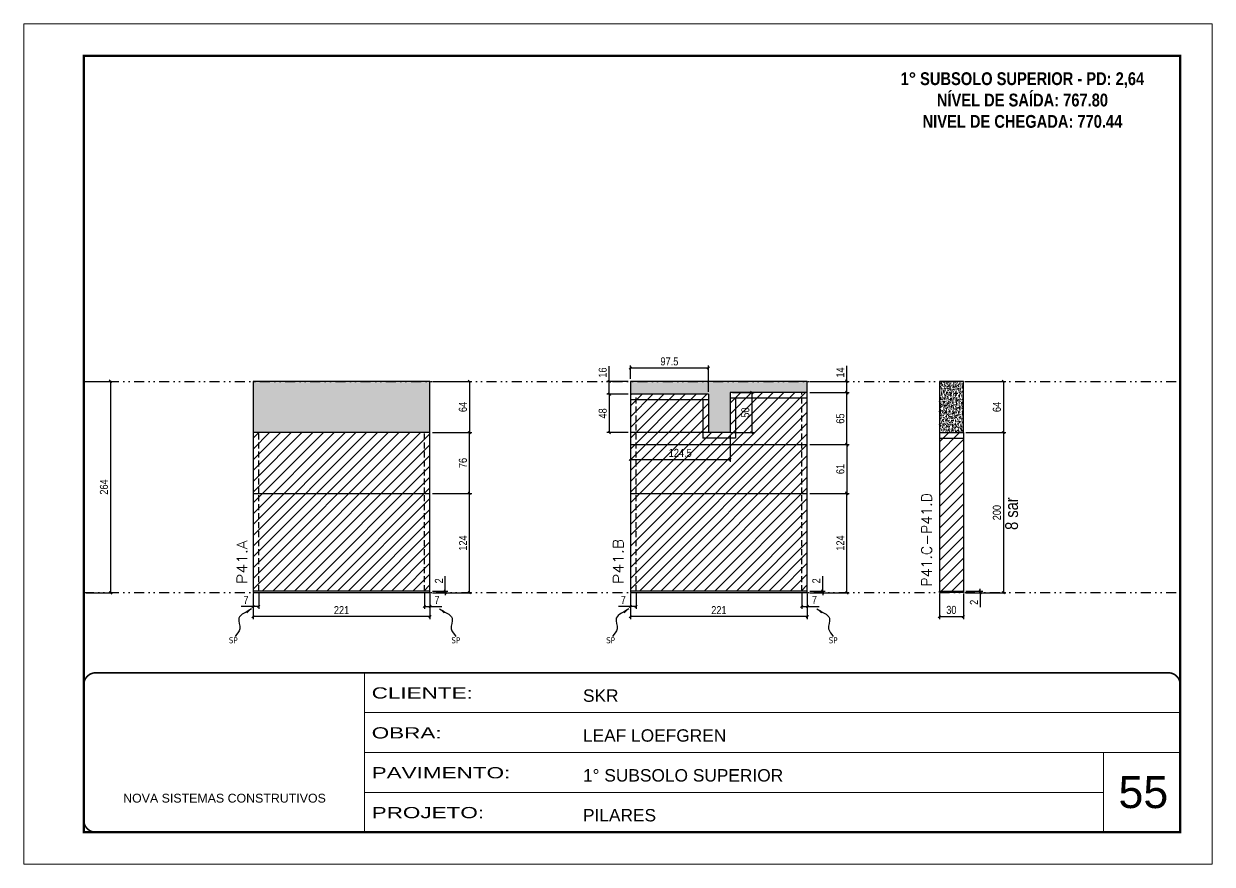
# Model space of a CAD drawing. Extents: x 14400 to 27878, y -21631 to 6985.
# Drawn here: x 17583 to 19068, y -8997 to -7947 of the extents above; entities that cross this region are included whole.
import ezdxf

# ---------------------------------------------------------------- set-up
doc = ezdxf.new("R2010")
doc.units = 0
for name, pattern in [('CONTINUO', [0]), ('DASHED', [0.75, 0.5, -0.25]), ('DIVIDE2', [0.625, 0.25, -0.125, 0, -0.125, 0, -0.125]), ('HIDDEN', [0.375, 0.25, -0.125])]:
    doc.linetypes.add(name, pattern=pattern)
for name, color, linetype, lineweight in [('CARIMBO', 255, 'Continuous', 9), ('Folhas', 255, 'Continuous', 9), ('Hachura', 251, 'Continuous', 9), ('SARRAFO DE PRESSAO', 251, 'DASHED', 9), ('Texto Seção', 7, 'Continuous', 15)]:
    doc.layers.add(name, color=color, linetype=linetype, lineweight=lineweight)
for name, color, linetype in [('COTA', 241, 'Continuous'), ('NOMENCLATURA', 7, 'Continuous'), ('Nível', 160, 'Continuous'), ('Painéis', 200, 'Continuous'), ('SARR_2.2x7', 40, 'Continuous'), ('Sarrafo de Pressão', 42, 'HIDDEN'), ('texto', 7, 'Continuous')]:
    doc.layers.add(name, color=color, linetype=linetype)
doc.styles.add('ARIAL', font='arial.ttf')
doc.styles.add('ARIAL_NARROW', font='ARIALN.TTF', dxfattribs={"height": 0.2})
doc.styles.add('COTA TECNICA', font='techl___.ttf', dxfattribs={"height": 10})
doc.styles.add('COTA TECNICA-50', font='techl___.ttf', dxfattribs={"height": 10})
doc.styles.add('REGUA-120', font='ROMANS.shx', dxfattribs={"height": 15})
doc.styles.add('ROMANC', font='techb___.ttf', dxfattribs={"height": 2.5})
doc.styles.get("Standard").update_dxf_attribs({"font": 'arial.ttf'})
doc.styles.add('Tecnologia', font='')
doc.styles.get('Tecnologia').set_extended_font_data('Forgotten Futurist')
doc.dimstyles.new('COTA PAINEL-50', dxfattribs={"dimtxt": 10, "dimasz": 3, "dimexe": 3, "dimexo": 3, "dimgap": 3, "dimtad": 1, "dimdec": 1, "dimzin": 12, "dimdsep": 46, "dimtxsty": 'COTA TECNICA-50', "dimblk1": 'OBLIQUE', "dimblk2": 'OBLIQUE', "dimsah": 1, "dimcen": 0.9, "dimclrd": 4, "dimclre": 4, "dimclrt": 240, "dimadec": 1, "dimazin": 3, "dimtfac": 1, "dimtdec": 1, "dimtmove": 0, "dimatfit": 3, "dimfxl": 1, "dimtolj": 1, "dimtzin": 12, "dimarcsym": 0})
doc.dimstyles.new('PAINEL', dxfattribs={"dimtxt": 10, "dimasz": 3, "dimexe": 3, "dimexo": 3, "dimgap": 3, "dimtad": 1, "dimdec": 1, "dimzin": 12, "dimdsep": 46, "dimtxsty": 'COTA TECNICA', "dimblk1": 'OBLIQUE', "dimblk2": 'OBLIQUE', "dimsah": 1, "dimcen": 0.9, "dimclrd": 4, "dimclre": 4, "dimclrt": 240, "dimadec": 1, "dimazin": 3, "dimtfac": 1, "dimtdec": 1, "dimtmove": 0, "dimatfit": 3, "dimfxl": 1, "dimtolj": 1, "dimtzin": 12, "dimarcsym": 0})
doc.dimstyles.get("Standard").update_dxf_attribs({"dimtxt": 0.18, "dimasz": 0.18, "dimexe": 0.18, "dimexo": 0.0625, "dimgap": 0.09, "dimtad": 0, "dimtih": 1, "dimtoh": 1, "dimdec": 4, "dimzin": 0, "dimdsep": 46, "dimtxsty": 'Standard', "dimcen": 0.09, "dimadec": 0, "dimazin": 0, "dimtfac": 1, "dimtdec": 4, "dimtofl": 0, "dimtmove": 0, "dimatfit": 3, "dimfxl": 1, "dimtolj": 1, "dimtzin": 0, "dimarcsym": 0})

# ---------------------------------------------------------------- blocks, each defined once
blk = doc.blocks.new('9999999999')
at = {"color": 30, "linetype": 'CONTINUO'}
for p, q in [((98564.6, 34230.2), (98564.6, 34429.4)), ((98564.6, 34379.6), (99584, 34379.6)), ((98564.6, 34329.8), (99488, 34329.8)), ((99584, 34329.8), (99488, 34329.8)), ((99488, 34329.8), (99488, 34230.2)), ((98564.6, 34280), (99488, 34280))]:
    blk.add_line(p, q, dxfattribs=at)
at = {"color": 30, "linetype": 'CONTINUO', "const_width": 2}
blk.add_lwpolyline([(99584, 34230.2), (99584, 34414.4, 0.414214), (99569, 34429.4), (98229, 34429.4, 0.414214), (98214, 34414.4), (98214, 34245.2, 0.414214), (98229, 34230.2), (99584, 34230.2)], format="xyb", dxfattribs=at)
at = {"layer": 'Folhas'}
blk.add_lwpolyline([(98139, 34190.2), (99624, 34190.2), (99624, 35240.2), (98139, 35240.2)], close=True, dxfattribs=at)
at = {"layer": 'Folhas', "color": 30, "const_width": 3}
blk.add_lwpolyline([(98214, 34230.2), (99584, 34230.2), (99584, 35200.2), (98214, 35200.2)], close=True, dxfattribs=at)
at = {"color": 7, "linetype": 'Continuous', "ltscale": 5, "style": 'ARIAL'}
for s, height, p in [('SKR', 15.48, (98837.7, 34393.1)), ('LEAF LOEFGREN', 15.483, (98837.7, 34343.3)), ('1° SUBSOLO SUPERIOR', 15.483, (98837.7, 34293.5)), ('NOVA SISTEMAS CONSTRUTIVOS', 11.059, (98263.2, 34267.2)), ('PILARES', 15.48, (98837.7, 34243.7))]:
    blk.add_text(s, height=height, dxfattribs=at).set_placement(p)
at = {"layer": 'Folhas', "color": 7, "style": 'Tecnologia', "width": 1.5}
for s, p in [('CLIENTE:', (98573.7, 34397.2)), ('OBRA:', (98573.7, 34347.3)), ('PAVIMENTO:', (98573.7, 34297.5)), ('PROJETO:', (98573.7, 34247.7))]:
    blk.add_text(s, height=14, dxfattribs=at).set_placement(p)
blk = doc.blocks.new('_Oblique')
at = {"color": 0, "linetype": 'ByBlock', "lineweight": -2}
blk.add_line((-0.5, -0.5), (0.5, 0.5), dxfattribs=at)
blk = doc.blocks.new('*D1699')
at = {"layer": 'COTA', "color": 4, "lineweight": -2, "transparency": 16777216}
for p, q in [((17661.5, -8393.5), (17694.8, -8393.5)), ((17691.8, -8393.5), (17691.8, -8657.5)), ((17661.5, -8657.5), (17694.8, -8657.5))]:
    blk.add_line(p, q, dxfattribs=at)
at = {"layer": 'Defpoints', "color": 0, "transparency": 16777216}
for p in [(17658.5, -8393.5), (17658.5, -8657.5), (17691.8, -8657.5)]:
    blk.add_point(p, dxfattribs=at)
at = {"layer": 'COTA', "color": 4, "lineweight": -2, "transparency": 16777216, "xscale": 3, "yscale": 3, "zscale": 3}
for p, rotation in [((17691.8, -8393.5), 90), ((17691.8, -8657.5), 270)]:
    blk.add_blockref('_Oblique', p, dxfattribs=dict(at, rotation=rotation))
at = {"layer": 'COTA', "color": 240, "transparency": 16777216, "insert": (17683.7, -8525.5), "char_height": 10, "attachment_point": 5, "rotation": 90, "style": 'COTA TECNICA'}
blk.add_mtext('\\A1;264', dxfattribs=at)
blk = doc.blocks.new('*D1688')
at = {"layer": 'COTA', "color": 4, "lineweight": -2, "transparency": 16777216}
for p, q in [((17870, -8658.5), (17870, -8690.4)), ((18091, -8658.5), (18091, -8690.4)), ((18091, -8687.4), (17870, -8687.4))]:
    blk.add_line(p, q, dxfattribs=at)
at = {"layer": 'Defpoints', "color": 0, "transparency": 16777216}
for p in [(17870, -8655.5), (18091, -8655.5), (17870, -8687.4)]:
    blk.add_point(p, dxfattribs=at)
at = {"layer": 'COTA', "color": 4, "lineweight": -2, "transparency": 16777216, "xscale": 3, "yscale": 3, "zscale": 3, "rotation": 180}
blk.add_blockref('_Oblique', (17870, -8687.4), dxfattribs=at)
at = {"layer": 'COTA', "color": 4, "lineweight": -2, "transparency": 16777216, "xscale": 3, "yscale": 3, "zscale": 3}
blk.add_blockref('_Oblique', (18091, -8687.4), dxfattribs=at)
at = {"layer": 'COTA', "color": 240, "transparency": 16777216, "insert": (17980.5, -8679.3), "char_height": 10, "attachment_point": 5, "style": 'COTA TECNICA'}
blk.add_mtext('\\A1;221', dxfattribs=at)
blk = doc.blocks.new('*D1689')
at = {"layer": 'COTA', "color": 4, "lineweight": -2, "transparency": 16777216}
for p, q in [((18084, -8658.5), (18084, -8677.7)), ((18091, -8660.5), (18091, -8677.7)), ((18084, -8674.7), (18091, -8674.7)), ((18091, -8674.7), (18105.7, -8674.7))]:
    blk.add_line(p, q, dxfattribs=at)
at = {"layer": 'Defpoints', "color": 0, "transparency": 16777216}
for p in [(18084, -8655.5), (18091, -8657.5), (18091, -8674.7)]:
    blk.add_point(p, dxfattribs=at)
at = {"layer": 'COTA', "color": 4, "lineweight": -2, "transparency": 16777216, "xscale": 3, "yscale": 3, "zscale": 3, "rotation": 180}
blk.add_blockref('_Oblique', (18084, -8674.7), dxfattribs=at)
at = {"layer": 'COTA', "color": 4, "lineweight": -2, "transparency": 16777216, "xscale": 3, "yscale": 3, "zscale": 3}
blk.add_blockref('_Oblique', (18091, -8674.7), dxfattribs=at)
at = {"layer": 'COTA', "color": 240, "transparency": 16777216, "insert": (18099.8, -8666.6), "char_height": 10, "attachment_point": 5, "style": 'COTA TECNICA-50'}
blk.add_mtext('\\A1;7', dxfattribs=at)
blk = doc.blocks.new('*D1690')
at = {"layer": 'COTA', "color": 4, "lineweight": -2, "transparency": 16777216}
for p, q in [((17870, -8660.5), (17870, -8677.7)), ((17877, -8658.5), (17877, -8677.7)), ((17870, -8674.7), (17855.2, -8674.7)), ((17877, -8674.7), (17870, -8674.7))]:
    blk.add_line(p, q, dxfattribs=at)
at = {"layer": 'Defpoints', "color": 0, "transparency": 16777216}
for p in [(17870, -8657.5), (17877, -8655.5), (17870, -8674.7)]:
    blk.add_point(p, dxfattribs=at)
at = {"layer": 'COTA', "color": 4, "lineweight": -2, "transparency": 16777216, "xscale": 3, "yscale": 3, "zscale": 3, "rotation": 180}
blk.add_blockref('_Oblique', (17870, -8674.7), dxfattribs=at)
at = {"layer": 'COTA', "color": 4, "lineweight": -2, "transparency": 16777216, "xscale": 3, "yscale": 3, "zscale": 3}
blk.add_blockref('_Oblique', (17877, -8674.7), dxfattribs=at)
at = {"layer": 'COTA', "color": 240, "transparency": 16777216, "insert": (17861.1, -8666.6), "char_height": 10, "attachment_point": 5, "style": 'COTA TECNICA-50'}
blk.add_mtext('\\A1;7', dxfattribs=at)
blk = doc.blocks.new('*D1691')
at = {"layer": 'COTA', "color": 4, "lineweight": -2, "transparency": 16777216}
for p, q in [((18110.2, -8655.5), (18110.2, -8636.7)), ((18094, -8655.5), (18113.2, -8655.5)), ((18094, -8657.5), (18113.2, -8657.5)), ((18110.2, -8657.5), (18110.2, -8655.5)), ((18110.2, -8657.5), (18110.2, -8660.5))]:
    blk.add_line(p, q, dxfattribs=at)
at = {"layer": 'Defpoints', "color": 0, "transparency": 16777216}
for p in [(18091, -8655.5), (18091, -8657.5), (18110.2, -8657.5)]:
    blk.add_point(p, dxfattribs=at)
at = {"layer": 'COTA', "color": 4, "lineweight": -2, "transparency": 16777216, "xscale": 3, "yscale": 3, "zscale": 3}
for p, rotation in [((18110.2, -8655.5), 270), ((18110.2, -8657.5), 90)]:
    blk.add_blockref('_Oblique', p, dxfattribs=dict(at, rotation=rotation))
at = {"layer": 'COTA', "color": 240, "transparency": 16777216, "insert": (18102.2, -8642.7), "char_height": 10, "attachment_point": 5, "rotation": 90, "style": 'COTA TECNICA-50'}
blk.add_mtext('\\A1;2', dxfattribs=at)
blk = doc.blocks.new('*D1692')
at = {"layer": 'COTA', "color": 4, "linetype": 'ByBlock', "lineweight": -2, "transparency": 16777216}
for p, q in [((18094, -8533.5), (18143.3, -8533.5)), ((18140.3, -8657.5), (18140.3, -8533.5)), ((18094, -8657.5), (18143.3, -8657.5))]:
    blk.add_line(p, q, dxfattribs=at)
at = {"layer": 'Defpoints', "color": 0, "linetype": 'ByBlock', "transparency": 16777216}
for p in [(18091, -8533.5), (18140.3, -8533.5), (18091, -8657.5)]:
    blk.add_point(p, dxfattribs=at)
at = {"layer": 'COTA', "color": 4, "linetype": 'ByBlock', "lineweight": -2, "transparency": 16777216, "xscale": 3, "yscale": 3, "zscale": 3}
for p, rotation in [((18140.3, -8533.5), 90), ((18140.3, -8657.5), 270)]:
    blk.add_blockref('_Oblique', p, dxfattribs=dict(at, rotation=rotation))
at = {"layer": 'COTA', "color": 240, "linetype": 'ByBlock', "transparency": 16777216, "insert": (18132.3, -8595.5), "char_height": 10, "attachment_point": 5, "rotation": 90, "style": 'COTA TECNICA'}
blk.add_mtext('\\A1;124', dxfattribs=at)
blk = doc.blocks.new('*D1693')
at = {"layer": 'COTA', "color": 4, "linetype": 'ByBlock', "lineweight": -2, "transparency": 16777216}
for p, q in [((18094, -8533.5), (18143.3, -8533.5)), ((18140.3, -8657.5), (18140.3, -8533.5)), ((18094, -8657.5), (18143.3, -8657.5))]:
    blk.add_line(p, q, dxfattribs=at)
at = {"layer": 'Defpoints', "color": 0, "linetype": 'ByBlock', "transparency": 16777216}
for p in [(18091, -8533.5), (18140.3, -8533.5), (18091, -8657.5)]:
    blk.add_point(p, dxfattribs=at)
at = {"layer": 'COTA', "color": 4, "linetype": 'ByBlock', "lineweight": -2, "transparency": 16777216, "xscale": 3, "yscale": 3, "zscale": 3}
for p, rotation in [((18140.3, -8533.5), 90), ((18140.3, -8657.5), 270)]:
    blk.add_blockref('_Oblique', p, dxfattribs=dict(at, rotation=rotation))
at = {"layer": 'COTA', "color": 240, "linetype": 'ByBlock', "transparency": 16777216, "insert": (18132.3, -8595.5), "char_height": 10, "attachment_point": 5, "rotation": 90, "style": 'COTA TECNICA'}
blk.add_mtext('\\A1;124', dxfattribs=at)
blk = doc.blocks.new('*D1700')
at = {"layer": 'COTA', "color": 4, "lineweight": -2, "transparency": 16777216}
for p, q in [((18094, -8457.5), (18143.3, -8457.5)), ((18140.3, -8533.5), (18140.3, -8457.5)), ((18094, -8533.5), (18143.3, -8533.5))]:
    blk.add_line(p, q, dxfattribs=at)
at = {"layer": 'Defpoints', "color": 0, "transparency": 16777216}
for p in [(18091, -8457.5), (18140.3, -8457.5), (18091, -8533.5)]:
    blk.add_point(p, dxfattribs=at)
at = {"layer": 'COTA', "color": 4, "lineweight": -2, "transparency": 16777216, "xscale": 3, "yscale": 3, "zscale": 3}
for p, rotation in [((18140.3, -8457.5), 90), ((18140.3, -8533.5), 270)]:
    blk.add_blockref('_Oblique', p, dxfattribs=dict(at, rotation=rotation))
at = {"layer": 'COTA', "color": 240, "transparency": 16777216, "insert": (18132.2, -8495.5), "char_height": 10, "attachment_point": 5, "rotation": 90, "style": 'COTA TECNICA'}
blk.add_mtext('\\A1;76', dxfattribs=at)
blk = doc.blocks.new('*D1694')
at = {"layer": 'COTA', "color": 4, "lineweight": -2, "transparency": 16777216}
for p, q in [((18727.5, -8658.5), (18727.5, -8690.4)), ((18757.5, -8658.5), (18757.5, -8690.4)), ((18727.5, -8687.4), (18757.5, -8687.4))]:
    blk.add_line(p, q, dxfattribs=at)
at = {"layer": 'Defpoints', "color": 0, "transparency": 16777216}
for p in [(18727.5, -8655.5), (18757.5, -8655.5), (18757.5, -8687.4)]:
    blk.add_point(p, dxfattribs=at)
at = {"layer": 'COTA', "color": 4, "lineweight": -2, "transparency": 16777216, "xscale": 3, "yscale": 3, "zscale": 3, "rotation": 180}
blk.add_blockref('_Oblique', (18727.5, -8687.4), dxfattribs=at)
at = {"layer": 'COTA', "color": 4, "lineweight": -2, "transparency": 16777216, "xscale": 3, "yscale": 3, "zscale": 3}
blk.add_blockref('_Oblique', (18757.5, -8687.4), dxfattribs=at)
at = {"layer": 'COTA', "color": 240, "transparency": 16777216, "insert": (18742.5, -8679.1), "char_height": 10, "attachment_point": 5, "style": 'COTA TECNICA'}
blk.add_mtext('\\A1;30', dxfattribs=at)
blk = doc.blocks.new('*D1695')
at = {"layer": 'COTA', "color": 4, "lineweight": -2, "transparency": 16777216}
for p, q in [((18760.5, -8655.5), (18781.7, -8655.5)), ((18760.5, -8657.5), (18781.7, -8657.5)), ((18778.7, -8655.5), (18778.7, -8652.5)), ((18778.7, -8655.5), (18778.7, -8657.5)), ((18778.7, -8657.5), (18778.7, -8675.6))]:
    blk.add_line(p, q, dxfattribs=at)
at = {"layer": 'Defpoints', "color": 0, "transparency": 16777216}
for p in [(18757.5, -8655.5), (18757.5, -8657.5), (18778.7, -8655.5)]:
    blk.add_point(p, dxfattribs=at)
at = {"layer": 'COTA', "color": 4, "lineweight": -2, "transparency": 16777216, "xscale": 3, "yscale": 3, "zscale": 3}
for p, rotation in [((18778.7, -8655.5), 270), ((18778.7, -8657.5), 90)]:
    blk.add_blockref('_Oblique', p, dxfattribs=dict(at, rotation=rotation))
at = {"layer": 'COTA', "color": 240, "transparency": 16777216, "insert": (18770.7, -8669.5), "char_height": 10, "attachment_point": 5, "rotation": 90, "style": 'COTA TECNICA-50'}
blk.add_mtext('\\A1;2', dxfattribs=at)
blk = doc.blocks.new('*D1701')
at = {"layer": 'COTA', "color": 4, "linetype": 'ByBlock', "lineweight": -2, "transparency": 16777216}
for p, q in [((18760.5, -8393.5), (18810.5, -8393.5)), ((18807.5, -8393.5), (18807.5, -8457.5)), ((18760.5, -8457.5), (18810.5, -8457.5))]:
    blk.add_line(p, q, dxfattribs=at)
at = {"layer": 'Defpoints', "color": 0, "linetype": 'ByBlock', "transparency": 16777216}
for p in [(18757.5, -8393.5), (18757.5, -8457.5), (18807.5, -8457.5)]:
    blk.add_point(p, dxfattribs=at)
at = {"layer": 'COTA', "color": 4, "linetype": 'ByBlock', "lineweight": -2, "transparency": 16777216, "xscale": 3, "yscale": 3, "zscale": 3}
for p, rotation in [((18807.5, -8393.5), 90), ((18807.5, -8457.5), 270)]:
    blk.add_blockref('_Oblique', p, dxfattribs=dict(at, rotation=rotation))
at = {"layer": 'COTA', "color": 240, "linetype": 'ByBlock', "transparency": 16777216, "insert": (18799.4, -8425.5), "char_height": 10, "attachment_point": 5, "rotation": 90, "style": 'COTA TECNICA'}
blk.add_mtext('\\A1;64', dxfattribs=at)
blk = doc.blocks.new('*D1697')
at = {"layer": 'COTA', "color": 4, "lineweight": -2, "transparency": 16777216}
for p, q in [((18094, -8393.5), (18143.3, -8393.5)), ((18140.3, -8393.5), (18140.3, -8457.5)), ((18094, -8457.5), (18143.3, -8457.5))]:
    blk.add_line(p, q, dxfattribs=at)
at = {"layer": 'Defpoints', "color": 0, "transparency": 16777216}
for p in [(18091, -8393.5), (18091, -8457.5), (18140.3, -8457.5)]:
    blk.add_point(p, dxfattribs=at)
at = {"layer": 'COTA', "color": 4, "lineweight": -2, "transparency": 16777216, "xscale": 3, "yscale": 3, "zscale": 3}
for p, rotation in [((18140.3, -8393.5), 90), ((18140.3, -8457.5), 270)]:
    blk.add_blockref('_Oblique', p, dxfattribs=dict(at, rotation=rotation))
at = {"layer": 'COTA', "color": 240, "transparency": 16777216, "insert": (18132.2, -8425.5), "char_height": 10, "attachment_point": 5, "rotation": 90, "style": 'COTA TECNICA'}
blk.add_mtext('\\A1;64', dxfattribs=at)
blk = doc.blocks.new('*D1682')
at = {"layer": 'COTA', "color": 4, "lineweight": -2, "transparency": 16777216}
for p, q in [((18341.5, -8658.5), (18341.5, -8690.4)), ((18562.5, -8658.5), (18562.5, -8690.4)), ((18562.5, -8687.4), (18341.5, -8687.4))]:
    blk.add_line(p, q, dxfattribs=at)
at = {"layer": 'Defpoints', "color": 0, "transparency": 16777216}
for p in [(18341.5, -8655.5), (18562.5, -8655.5), (18341.5, -8687.4)]:
    blk.add_point(p, dxfattribs=at)
at = {"layer": 'COTA', "color": 4, "lineweight": -2, "transparency": 16777216, "xscale": 3, "yscale": 3, "zscale": 3, "rotation": 180}
blk.add_blockref('_Oblique', (18341.5, -8687.4), dxfattribs=at)
at = {"layer": 'COTA', "color": 4, "lineweight": -2, "transparency": 16777216, "xscale": 3, "yscale": 3, "zscale": 3}
blk.add_blockref('_Oblique', (18562.5, -8687.4), dxfattribs=at)
at = {"layer": 'COTA', "color": 240, "transparency": 16777216, "insert": (18452, -8679.3), "char_height": 10, "attachment_point": 5, "style": 'COTA TECNICA'}
blk.add_mtext('\\A1;221', dxfattribs=at)
blk = doc.blocks.new('*D1683')
at = {"layer": 'COTA', "color": 4, "lineweight": -2, "transparency": 16777216}
for p, q in [((18555.5, -8658.5), (18555.5, -8677.7)), ((18562.5, -8660.5), (18562.5, -8677.7)), ((18555.5, -8674.7), (18562.5, -8674.7)), ((18562.5, -8674.7), (18577.2, -8674.7))]:
    blk.add_line(p, q, dxfattribs=at)
at = {"layer": 'Defpoints', "color": 0, "transparency": 16777216}
for p in [(18555.5, -8655.5), (18562.5, -8657.5), (18562.5, -8674.7)]:
    blk.add_point(p, dxfattribs=at)
at = {"layer": 'COTA', "color": 4, "lineweight": -2, "transparency": 16777216, "xscale": 3, "yscale": 3, "zscale": 3, "rotation": 180}
blk.add_blockref('_Oblique', (18555.5, -8674.7), dxfattribs=at)
at = {"layer": 'COTA', "color": 4, "lineweight": -2, "transparency": 16777216, "xscale": 3, "yscale": 3, "zscale": 3}
blk.add_blockref('_Oblique', (18562.5, -8674.7), dxfattribs=at)
at = {"layer": 'COTA', "color": 240, "transparency": 16777216, "insert": (18571.4, -8666.6), "char_height": 10, "attachment_point": 5, "style": 'COTA TECNICA-50'}
blk.add_mtext('\\A1;7', dxfattribs=at)
blk = doc.blocks.new('*D1684')
at = {"layer": 'COTA', "color": 4, "lineweight": -2, "transparency": 16777216}
for p, q in [((18341.5, -8660.5), (18341.5, -8677.7)), ((18348.5, -8658.5), (18348.5, -8677.7)), ((18341.5, -8674.7), (18326.8, -8674.7)), ((18348.5, -8674.7), (18341.5, -8674.7))]:
    blk.add_line(p, q, dxfattribs=at)
at = {"layer": 'Defpoints', "color": 0, "transparency": 16777216}
for p in [(18341.5, -8657.5), (18348.5, -8655.5), (18341.5, -8674.7)]:
    blk.add_point(p, dxfattribs=at)
at = {"layer": 'COTA', "color": 4, "lineweight": -2, "transparency": 16777216, "xscale": 3, "yscale": 3, "zscale": 3, "rotation": 180}
blk.add_blockref('_Oblique', (18341.5, -8674.7), dxfattribs=at)
at = {"layer": 'COTA', "color": 4, "lineweight": -2, "transparency": 16777216, "xscale": 3, "yscale": 3, "zscale": 3}
blk.add_blockref('_Oblique', (18348.5, -8674.7), dxfattribs=at)
at = {"layer": 'COTA', "color": 240, "transparency": 16777216, "insert": (18332.6, -8666.6), "char_height": 10, "attachment_point": 5, "style": 'COTA TECNICA-50'}
blk.add_mtext('\\A1;7', dxfattribs=at)
blk = doc.blocks.new('*D1685')
at = {"layer": 'COTA', "color": 4, "lineweight": -2, "transparency": 16777216}
for p, q in [((18581.8, -8655.5), (18581.8, -8636.7)), ((18565.5, -8655.5), (18584.8, -8655.5)), ((18565.5, -8657.5), (18584.8, -8657.5)), ((18581.8, -8657.5), (18581.8, -8655.5)), ((18581.8, -8657.5), (18581.8, -8660.5))]:
    blk.add_line(p, q, dxfattribs=at)
at = {"layer": 'Defpoints', "color": 0, "transparency": 16777216}
for p in [(18562.5, -8655.5), (18562.5, -8657.5), (18581.8, -8657.5)]:
    blk.add_point(p, dxfattribs=at)
at = {"layer": 'COTA', "color": 4, "lineweight": -2, "transparency": 16777216, "xscale": 3, "yscale": 3, "zscale": 3}
for p, rotation in [((18581.8, -8655.5), 270), ((18581.8, -8657.5), 90)]:
    blk.add_blockref('_Oblique', p, dxfattribs=dict(at, rotation=rotation))
at = {"layer": 'COTA', "color": 240, "transparency": 16777216, "insert": (18573.8, -8642.7), "char_height": 10, "attachment_point": 5, "rotation": 90, "style": 'COTA TECNICA-50'}
blk.add_mtext('\\A1;2', dxfattribs=at)
blk = doc.blocks.new('*D1686')
at = {"layer": 'COTA', "color": 4, "linetype": 'ByBlock', "lineweight": -2, "transparency": 16777216}
for p, q in [((18565.5, -8533.5), (18614.9, -8533.5)), ((18611.9, -8657.5), (18611.9, -8533.5)), ((18565.5, -8657.5), (18614.9, -8657.5))]:
    blk.add_line(p, q, dxfattribs=at)
at = {"layer": 'Defpoints', "color": 0, "linetype": 'ByBlock', "transparency": 16777216}
for p in [(18562.5, -8533.5), (18611.9, -8533.5), (18562.5, -8657.5)]:
    blk.add_point(p, dxfattribs=at)
at = {"layer": 'COTA', "color": 4, "linetype": 'ByBlock', "lineweight": -2, "transparency": 16777216, "xscale": 3, "yscale": 3, "zscale": 3}
for p, rotation in [((18611.9, -8533.5), 90), ((18611.9, -8657.5), 270)]:
    blk.add_blockref('_Oblique', p, dxfattribs=dict(at, rotation=rotation))
at = {"layer": 'COTA', "color": 240, "linetype": 'ByBlock', "transparency": 16777216, "insert": (18603.8, -8595.5), "char_height": 10, "attachment_point": 5, "rotation": 90, "style": 'COTA TECNICA'}
blk.add_mtext('\\A1;124', dxfattribs=at)
blk = doc.blocks.new('*D1687')
at = {"layer": 'COTA', "color": 4, "linetype": 'ByBlock', "lineweight": -2, "transparency": 16777216}
for p, q in [((18565.5, -8533.5), (18614.9, -8533.5)), ((18611.9, -8657.5), (18611.9, -8533.5)), ((18565.5, -8657.5), (18614.9, -8657.5))]:
    blk.add_line(p, q, dxfattribs=at)
at = {"layer": 'Defpoints', "color": 0, "linetype": 'ByBlock', "transparency": 16777216}
for p in [(18562.5, -8533.5), (18611.9, -8533.5), (18562.5, -8657.5)]:
    blk.add_point(p, dxfattribs=at)
at = {"layer": 'COTA', "color": 4, "linetype": 'ByBlock', "lineweight": -2, "transparency": 16777216, "xscale": 3, "yscale": 3, "zscale": 3}
for p, rotation in [((18611.9, -8533.5), 90), ((18611.9, -8657.5), 270)]:
    blk.add_blockref('_Oblique', p, dxfattribs=dict(at, rotation=rotation))
at = {"layer": 'COTA', "color": 240, "linetype": 'ByBlock', "transparency": 16777216, "insert": (18603.8, -8595.5), "char_height": 10, "attachment_point": 5, "rotation": 90, "style": 'COTA TECNICA'}
blk.add_mtext('\\A1;124', dxfattribs=at)
blk = doc.blocks.new('*D1698')
at = {"layer": 'COTA', "color": 4, "lineweight": -2, "transparency": 16777216}
for p, q in [((18565.5, -8407.5), (18614.9, -8407.5)), ((18611.9, -8472.5), (18611.9, -8407.5)), ((18565.5, -8472.5), (18614.9, -8472.5))]:
    blk.add_line(p, q, dxfattribs=at)
at = {"layer": 'Defpoints', "color": 0, "transparency": 16777216}
for p in [(18562.5, -8407.5), (18611.9, -8407.5), (18562.5, -8472.5)]:
    blk.add_point(p, dxfattribs=at)
at = {"layer": 'COTA', "color": 4, "lineweight": -2, "transparency": 16777216, "xscale": 3, "yscale": 3, "zscale": 3}
for p, rotation in [((18611.9, -8407.5), 90), ((18611.9, -8472.5), 270)]:
    blk.add_blockref('_Oblique', p, dxfattribs=dict(at, rotation=rotation))
at = {"layer": 'COTA', "color": 240, "transparency": 16777216, "insert": (18603.8, -8440), "char_height": 10, "attachment_point": 5, "rotation": 90, "style": 'COTA TECNICA'}
blk.add_mtext('\\A1;65', dxfattribs=at)
blk = doc.blocks.new('*D1696')
at = {"layer": 'COTA', "color": 4, "lineweight": -2, "transparency": 16777216}
for p, q in [((18760.5, -8457.5), (18810.5, -8457.5)), ((18807.5, -8457.5), (18807.5, -8657.5)), ((18760.5, -8657.5), (18810.5, -8657.5))]:
    blk.add_line(p, q, dxfattribs=at)
at = {"layer": 'Defpoints', "color": 0, "transparency": 16777216}
for p in [(18757.5, -8457.5), (18757.5, -8657.5), (18807.5, -8657.5)]:
    blk.add_point(p, dxfattribs=at)
at = {"layer": 'COTA', "color": 4, "lineweight": -2, "transparency": 16777216, "xscale": 3, "yscale": 3, "zscale": 3}
for p, rotation in [((18807.5, -8457.5), 90), ((18807.5, -8657.5), 270)]:
    blk.add_blockref('_Oblique', p, dxfattribs=dict(at, rotation=rotation))
at = {"layer": 'COTA', "color": 240, "transparency": 16777216, "insert": (18799.4, -8557.5), "char_height": 10, "attachment_point": 5, "rotation": 90, "style": 'COTA TECNICA'}
blk.add_mtext('\\A1;200', dxfattribs=at)
blk = doc.blocks.new('*D1702')
at = {"layer": 'COTA', "color": 4, "lineweight": -2, "transparency": 16777216}
for p, q in [((18611.9, -8393.5), (18611.9, -8374.3)), ((18565.5, -8393.5), (18614.9, -8393.5)), ((18611.9, -8407.5), (18611.9, -8393.5)), ((18565.5, -8407.5), (18614.9, -8407.5))]:
    blk.add_line(p, q, dxfattribs=at)
at = {"layer": 'Defpoints', "color": 0, "transparency": 16777216}
for p in [(18562.5, -8393.5), (18611.9, -8393.5), (18562.5, -8407.5)]:
    blk.add_point(p, dxfattribs=at)
at = {"layer": 'COTA', "color": 4, "lineweight": -2, "transparency": 16777216, "xscale": 3, "yscale": 3, "zscale": 3}
for p, rotation in [((18611.9, -8393.5), 90), ((18611.9, -8407.5), 270)]:
    blk.add_blockref('_Oblique', p, dxfattribs=dict(at, rotation=rotation))
at = {"layer": 'COTA', "color": 240, "transparency": 16777216, "insert": (18603.8, -8382.4), "char_height": 10, "attachment_point": 5, "rotation": 90, "style": 'COTA TECNICA'}
blk.add_mtext('\\A1;14', dxfattribs=at)
blk = doc.blocks.new('*D1703')
at = {"layer": 'COTA', "color": 4, "lineweight": -2, "transparency": 16777216}
for p, q in [((18338.5, -8409.5), (18312, -8409.5)), ((18315, -8409.5), (18315, -8457.5)), ((18338.5, -8457.5), (18312, -8457.5))]:
    blk.add_line(p, q, dxfattribs=at)
at = {"layer": 'Defpoints', "color": 0, "transparency": 16777216}
for p in [(18341.5, -8409.5), (18315, -8457.5), (18341.5, -8457.5)]:
    blk.add_point(p, dxfattribs=at)
at = {"layer": 'COTA', "color": 4, "lineweight": -2, "transparency": 16777216, "xscale": 3, "yscale": 3, "zscale": 3}
for p, rotation in [((18315, -8409.5), 90), ((18315, -8457.5), 270)]:
    blk.add_blockref('_Oblique', p, dxfattribs=dict(at, rotation=rotation))
at = {"layer": 'COTA', "color": 240, "transparency": 16777216, "insert": (18306.9, -8433.5), "char_height": 10, "attachment_point": 5, "rotation": 90, "style": 'COTA TECNICA'}
blk.add_mtext('\\A1;48', dxfattribs=at)
blk = doc.blocks.new('*D1704')
at = {"layer": 'COTA', "color": 4, "lineweight": -2, "transparency": 16777216}
for p, q in [((18315, -8393.5), (18315, -8374.5)), ((18338.5, -8393.5), (18312, -8393.5)), ((18315, -8409.5), (18315, -8393.5)), ((18338.5, -8409.5), (18312, -8409.5))]:
    blk.add_line(p, q, dxfattribs=at)
at = {"layer": 'Defpoints', "color": 0, "transparency": 16777216}
for p in [(18315, -8393.5), (18341.5, -8393.5), (18341.5, -8409.5)]:
    blk.add_point(p, dxfattribs=at)
at = {"layer": 'COTA', "color": 4, "lineweight": -2, "transparency": 16777216, "xscale": 3, "yscale": 3, "zscale": 3}
for p, rotation in [((18315, -8393.5), 90), ((18315, -8409.5), 270)]:
    blk.add_blockref('_Oblique', p, dxfattribs=dict(at, rotation=rotation))
at = {"layer": 'COTA', "color": 240, "transparency": 16777216, "insert": (18306.9, -8382.5), "char_height": 10, "attachment_point": 5, "rotation": 90, "style": 'COTA TECNICA'}
blk.add_mtext('\\A1;16', dxfattribs=at)
blk = doc.blocks.new('*D1705')
at = {"layer": 'COTA', "color": 4, "lineweight": -2, "transparency": 16777216}
for p, q in [((18341.5, -8390.5), (18341.5, -8373.7)), ((18439, -8406.5), (18439, -8373.7)), ((18341.5, -8376.7), (18439, -8376.7))]:
    blk.add_line(p, q, dxfattribs=at)
at = {"layer": 'Defpoints', "color": 0, "transparency": 16777216}
for p in [(18439, -8376.7), (18341.5, -8393.5), (18439, -8409.5)]:
    blk.add_point(p, dxfattribs=at)
at = {"layer": 'COTA', "color": 4, "lineweight": -2, "transparency": 16777216, "xscale": 3, "yscale": 3, "zscale": 3, "rotation": 180}
blk.add_blockref('_Oblique', (18341.5, -8376.7), dxfattribs=at)
at = {"layer": 'COTA', "color": 4, "lineweight": -2, "transparency": 16777216, "xscale": 3, "yscale": 3, "zscale": 3}
blk.add_blockref('_Oblique', (18439, -8376.7), dxfattribs=at)
at = {"layer": 'COTA', "color": 240, "transparency": 16777216, "insert": (18390.2, -8368.6), "char_height": 10, "attachment_point": 5, "style": 'COTA TECNICA'}
blk.add_mtext('\\A1;97.5', dxfattribs=at)
blk = doc.blocks.new('*D1706')
at = {"layer": 'COTA', "color": 4, "lineweight": -2, "transparency": 16777216}
for p, q in [((18565.5, -8472.5), (18614.9, -8472.5)), ((18611.9, -8472.5), (18611.9, -8533.5)), ((18565.5, -8533.5), (18614.9, -8533.5))]:
    blk.add_line(p, q, dxfattribs=at)
at = {"layer": 'Defpoints', "color": 0, "transparency": 16777216}
for p in [(18562.5, -8472.5), (18562.5, -8533.5), (18611.9, -8533.5)]:
    blk.add_point(p, dxfattribs=at)
at = {"layer": 'COTA', "color": 4, "lineweight": -2, "transparency": 16777216, "xscale": 3, "yscale": 3, "zscale": 3}
for p, rotation in [((18611.9, -8472.5), 90), ((18611.9, -8533.5), 270)]:
    blk.add_blockref('_Oblique', p, dxfattribs=dict(at, rotation=rotation))
at = {"layer": 'COTA', "color": 240, "transparency": 16777216, "insert": (18603.8, -8503), "char_height": 10, "attachment_point": 5, "rotation": 90, "style": 'COTA TECNICA'}
blk.add_mtext('\\A1;61', dxfattribs=at)
blk = doc.blocks.new('*D1707')
at = {"layer": 'COTA', "color": 4, "lineweight": -2, "transparency": 16777216}
for p, q in [((18341.5, -8460.5), (18341.5, -8494)), ((18466, -8460.5), (18466, -8494)), ((18341.5, -8491), (18466, -8491))]:
    blk.add_line(p, q, dxfattribs=at)
at = {"layer": 'Defpoints', "color": 0, "transparency": 16777216}
for p in [(18341.5, -8457.5), (18466, -8457.5), (18466, -8491)]:
    blk.add_point(p, dxfattribs=at)
at = {"layer": 'COTA', "color": 4, "lineweight": -2, "transparency": 16777216, "xscale": 3, "yscale": 3, "zscale": 3, "rotation": 180}
blk.add_blockref('_Oblique', (18341.5, -8491), dxfattribs=at)
at = {"layer": 'COTA', "color": 4, "lineweight": -2, "transparency": 16777216, "xscale": 3, "yscale": 3, "zscale": 3}
blk.add_blockref('_Oblique', (18466, -8491), dxfattribs=at)
at = {"layer": 'COTA', "color": 240, "transparency": 16777216, "insert": (18403.7, -8482.9), "char_height": 10, "attachment_point": 5, "style": 'COTA TECNICA'}
blk.add_mtext('\\A1;124.5', dxfattribs=at)
blk = doc.blocks.new('*D1708')
at = {"layer": 'COTA', "color": 4, "lineweight": -2, "transparency": 16777216}
for p, q in [((18469, -8407.5), (18496.2, -8407.5)), ((18493.2, -8407.5), (18493.2, -8457.5)), ((18469, -8457.5), (18496.2, -8457.5))]:
    blk.add_line(p, q, dxfattribs=at)
at = {"layer": 'Defpoints', "color": 0, "transparency": 16777216}
for p in [(18466, -8407.5), (18466, -8457.5), (18493.2, -8457.5)]:
    blk.add_point(p, dxfattribs=at)
at = {"layer": 'COTA', "color": 4, "lineweight": -2, "transparency": 16777216, "xscale": 3, "yscale": 3, "zscale": 3}
for p, rotation in [((18493.2, -8407.5), 90), ((18493.2, -8457.5), 270)]:
    blk.add_blockref('_Oblique', p, dxfattribs=dict(at, rotation=rotation))
at = {"layer": 'COTA', "color": 240, "transparency": 16777216, "insert": (18485.1, -8432.5), "char_height": 10, "attachment_point": 5, "rotation": 90, "style": 'COTA TECNICA'}
blk.add_mtext('\\A1;50', dxfattribs=at)

msp = doc.modelspace()

# ---------------------------------------------------------------- hatches: boundary and pattern name
at = {"layer": 'COTA'}
h = msp.add_hatch(dxfattribs=at)
h.set_pattern_fill('AR-CONC', color=256, scale=0.03)
h.paths.add_polyline_path([(18090.98, -8393.47), (17869.98, -8393.47), (17869.98, -8457.47), (18090.98, -8457.47)])
h = msp.add_hatch(dxfattribs=at)
h.set_pattern_fill('AR-CONC', color=256, scale=0.03)
h.paths.add_polyline_path([(18465.99, -8407.47), (18562.49, -8407.47), (18562.49, -8393.47), (18341.49, -8393.47), (18341.49, -8409.47), (18438.99, -8409.47), (18438.99, -8457.47), (18465.99, -8457.47)])
h = msp.add_hatch(dxfattribs=at)
h.set_pattern_fill('AR-CONC', color=256, scale=0.03)
h.set_pattern_definition([(50, (75.296, -4610.6243), (5.4655401, -0.4781726), [0.5715, -6.2865]), (355, (75.296, -4610.6243), (-1.0573026, 5.7317054), [0.4572, -5.0292175]), (100.451445, (75.7516, -4610.664), (4.4082374, 5.2535326), [0.4857003, -5.3427073]), (46.1842, (75.296, -4609.1), (8.1323712, -1.2612698), [0.85725, -9.42975]), (96.635558, (75.974, -4609.2054), (7.122124, 7.4227837), [0.7285507, -8.0140682]), (351.18415, (75.296, -4609.1), (7.122124, 7.4227837), [0.685799, -7.543792]), (21, (76.058, -4609.4813), (4.5484317, -3.0679559), [0.5715, -6.2865]), (326, (76.058, -4609.4813), (1.8540609, 5.525639), [0.4572, -5.0292]), (71.451445, (76.437, -4609.737), (6.4024926, 2.457683), [0.4857003, -5.3426981]), (37.5, (75.2961, -4610.6243), (0.0926581, 2.53665117), [0, -4.96824, 0, -5.1054, 0, -5.04825]), (7.5, (75.296, -4610.6243), (2.00458988, 3.00541724), [0, -2.91084, 0, -4.85394, 0, -1.92405]), (327.5, (73.5969, -4610.6243), (4.06771786, -0.17186232), [0, -1.905, 0, -5.9436, 0, -7.8867]), (317.5, (72.835, -4610.6243), (4.44387544, 0.7627947), [0, -2.4765, 0, -3.94716, 0, -5.6007])])
h.paths.add_polyline_path([(18728.54, -8393.47), (18753.54, -8393.47)], flags=16)
h.paths.add_polyline_path([(18757.54, -8457.47), (18757.54, -8393.47), (18727.54, -8393.47), (18727.54, -8457.47)])
at = {"layer": 'Hachura', "linetype": 'ByBlock'}
h = msp.add_hatch(dxfattribs=at)
h.set_pattern_fill('ANSI31', color=256, scale=3)
h.paths.add_polyline_path([(18090.98, -8457.47), (17869.98, -8457.47), (17869.98, -8533.47), (18090.98, -8533.47)])
h.paths.add_polyline_path([(18090.98, -8533.47), (17869.98, -8533.47), (17869.98, -8655.47), (18090.98, -8655.47)])
h.paths.add_polyline_path([(18562.49, -8533.47), (18341.49, -8533.47), (18341.49, -8655.47), (18562.49, -8655.47)])
h.paths.add_polyline_path([(18562.49, -8472.47), (18341.49, -8472.47), (18341.49, -8533.47), (18562.49, -8533.47)])
h.paths.add_polyline_path([(18562.49, -8407.47), (18465.99, -8407.47), (18465.99, -8457.47), (18341.49, -8457.47), (18341.49, -8472.47), (18562.49, -8472.47)])
h.paths.add_polyline_path([(18438.99, -8409.47), (18341.49, -8409.47), (18341.49, -8457.47), (18438.99, -8457.47)], flags=17)
h.paths.add_polyline_path([(18757.54, -8457.47), (18727.54, -8457.47), (18727.54, -8655.47), (18757.54, -8655.47)])

# ---------------------------------------------------------------- linework, layer by layer
at = {"layer": 'COTA'}
for p, q in [((18090.98, -8393.47), (17869.98, -8393.47)), ((17869.98, -8393.47), (17869.98, -8457.47)), ((18090.98, -8457.47), (18090.98, -8393.47)), ((18562.49, -8393.47), (18341.49, -8393.47)), ((18341.49, -8393.47), (18341.49, -8409.47)), ((18562.49, -8407.47), (18562.49, -8393.47))]:
    msp.add_line(p, q, dxfattribs=at)
at = {"layer": 'COTA', "linetype": 'ByBlock'}
msp.add_lwpolyline([(18727.54, -8457.47), (18757.54, -8457.47), (18757.54, -8393.47), (18727.54, -8393.47)], close=True, dxfattribs=at)
at = {"layer": 'Nível', "color": 4, "linetype": 'DIVIDE2', "ltscale": 50}
for p, q in [((17658.47, -8393.47), (19028.47, -8393.47)), ((17658.47, -8657.47), (19028.47, -8657.47))]:
    msp.add_line(p, q, dxfattribs=at)
at = {"layer": 'Painéis'}
for p, q in [((18341.49, -8409.47), (18341.49, -8657.47)), ((18438.99, -8409.47), (18341.49, -8409.47)), ((18438.99, -8409.47), (18438.99, -8457.47)), ((18562.49, -8407.47), (18465.99, -8407.47)), ((18465.99, -8407.47), (18465.99, -8457.47)), ((18562.49, -8657.47), (18562.49, -8407.47)), ((18090.98, -8457.47), (17869.98, -8457.47)), ((17869.98, -8457.47), (17869.98, -8657.47)), ((18090.98, -8657.47), (18090.98, -8457.47)), ((18465.99, -8457.47), (18341.49, -8457.47)), ((18727.54, -8457.47), (18727.54, -8655.47)), ((18727.54, -8457.47), (18757.54, -8457.47)), ((18757.54, -8457.47), (18757.54, -8655.47)), ((18341.49, -8472.47), (18562.49, -8472.47)), ((17869.98, -8533.47), (18090.98, -8533.47)), ((18341.49, -8533.47), (18562.49, -8533.47)), ((17869.98, -8657.47), (18090.98, -8657.47)), ((18341.49, -8657.47), (18562.49, -8657.47)), ((18727.54, -8655.47), (18757.54, -8655.47)), ((18727.54, -8655.47), (18757.54, -8655.47)), ((18727.54, -8657.47), (18727.54, -8655.47)), ((18757.54, -8657.47), (18727.54, -8657.47)), ((18757.54, -8655.47), (18757.54, -8657.47))]:
    msp.add_line(p, q, dxfattribs=at)
for points in [[(18090.98, -8655.47), (17869.98, -8655.47), (17869.98, -8657.47), (18090.98, -8657.47)], [(18562.49, -8655.47), (18341.49, -8655.47), (18341.49, -8657.47), (18562.49, -8657.47)]]:
    msp.add_lwpolyline(points, close=True, dxfattribs=at)
at = {"layer": 'SARR_2.2x7'}
for p, q in [((18438.99, -8416.47), (18341.49, -8416.47)), ((18431.99, -8416.47), (18431.99, -8457.47)), ((18562.49, -8414.47), (18465.99, -8414.47)), ((18472.99, -8414.47), (18472.99, -8457.47)), ((18431.99, -8457.47), (18431.99, -8464.47)), ((18472.99, -8464.47), (18431.99, -8464.47)), ((18465.99, -8457.47), (18472.99, -8457.47)), ((18472.99, -8457.47), (18472.99, -8464.47)), ((18727.54, -8464.47), (18757.54, -8464.47)), ((18734.54, -8457.47), (18734.54, -8457.47)), ((18750.54, -8457.47), (18750.54, -8457.47))]:
    msp.add_line(p, q, dxfattribs=at)
at = {"layer": 'Sarrafo de Pressão', "ltscale": 30}
for p, q in [((18348.49, -8533.47), (18348.49, -8409.47)), ((18555.49, -8533.47), (18555.49, -8407.47)), ((17876.98, -8533.47), (17876.98, -8457.47)), ((18083.98, -8533.47), (18083.98, -8457.47)), ((17876.98, -8655.47), (17876.98, -8533.47)), ((18083.98, -8655.47), (18083.98, -8533.47)), ((18348.49, -8655.47), (18348.49, -8533.47)), ((18555.49, -8655.47), (18555.49, -8533.47))]:
    msp.add_line(p, q, dxfattribs=at)

# ---------------------------------------------------------------- block references
at = {"layer": 'SARRAFO DE PRESSAO', "color": 6, "linetype": 'ByBlock'}
msp.add_blockref('9999999999', (-80555.51, -43186.95), dxfattribs=at)

# ---------------------------------------------------------------- texts
at = {"layer": 'CARIMBO', "style": 'ARIAL'}
msp.add_text('55', height=40, dxfattribs=at).set_placement((18951.33, -8926.61))
at = {"layer": 'NOMENCLATURA', "style": 'ARIAL_NARROW'}
msp.add_text('8 sar', height=16, rotation=90, dxfattribs=at).set_placement((18825.77, -8579.1))
at = {"layer": 'NOMENCLATURA', "color": 2, "insert": (18831.31, -7980.69), "char_height": 16, "attachment_point": 2, "style": 'ROMANC'}
msp.add_mtext_dynamic_manual_height_columns('\\P1° SUBSOLO SUPERIOR - PD: 2,64\\PNÍVEL DE SAÍDA: 767.80\\PNIVEL DE CHEGADA: 770.44', width=432.3511, gutter_width=1, heights=[0], dxfattribs=at)
at = {"layer": 'texto', "color": 0, "char_height": 7.5, "attachment_point": 5}
for insert in [(17845.2, -8716.96), (18123.22, -8716.96), (18316.72, -8716.96), (18594.74, -8716.96)]:
    msp.add_mtext('{\\fTahoma|b0|i0|c0|p34;\\C4;SP}', dxfattribs=dict(at, insert=insert))
at = {"layer": 'Texto Seção', "style": 'REGUA-120', "width": 1.1}
for s, p in [('P41.A', (17862.73, -8646.7)), ('P41.B', (18332.75, -8646.7))]:
    msp.add_text(s, height=13, rotation=90, dxfattribs=at).set_placement(p)
at = {"layer": 'Texto Seção', "insert": (18718.09, -8650.05), "char_height": 13, "width": 370.6998, "attachment_point": 7, "rotation": 90, "style": 'REGUA-120'}
msp.add_mtext('P41.C-P41.D', dxfattribs=at)

# ---------------------------------------------------------------- dimensions: what is measured, and where the dimension line sits
at = {"layer": 'COTA'}
for base, p1, p2, angle, dimstyle, picture, middle in [((18315, -8393.47), (18341.49, -8409.47), (18341.49, -8393.47), 90, 'PAINEL', '*D1704', (18306.89, -8382.46)), ((18611.86, -8393.47), (18562.49, -8407.47), (18562.49, -8393.47), 90, 'PAINEL', '*D1702', (18603.79, -8382.41)), ((17691.81, -8657.47), (17658.47, -8393.47), (17658.47, -8657.47), 90, 'PAINEL', '*D1699', (17683.71, -8525.47)), ((18140.34, -8457.47), (18090.98, -8393.47), (18090.98, -8457.47), 90, 'PAINEL', '*D1697', (18132.24, -8425.47)), ((18315, -8457.47), (18341.49, -8409.47), (18341.49, -8457.47), 90, 'PAINEL', '*D1703', (18306.9, -8433.47)), ((18493.22, -8457.47), (18465.99, -8407.47), (18465.99, -8457.47), 90, 'PAINEL', '*D1708', (18485.11, -8432.47)), ((18611.86, -8407.47), (18562.49, -8472.47), (18562.49, -8407.47), 90, 'PAINEL', '*D1698', (18603.75, -8439.97)), ((18140.34, -8457.47), (18090.98, -8533.47), (18090.98, -8457.47), 90, 'PAINEL', '*D1700', (18132.24, -8495.47)), ((18807.53, -8657.47), (18757.54, -8457.47), (18757.54, -8657.47), 90, 'PAINEL', '*D1696', (18799.43, -8557.47)), ((18611.86, -8533.47), (18562.49, -8472.47), (18562.49, -8533.47), 90, 'PAINEL', '*D1706', (18603.76, -8502.97)), ((17869.98, -8674.71), (17876.98, -8655.47), (17869.98, -8657.47), 180, 'COTA PAINEL-50', '*D1690', (17861.11, -8666.63)), ((18341.49, -8674.71), (18348.49, -8655.47), (18341.49, -8657.47), 180, 'COTA PAINEL-50', '*D1684', (18332.63, -8666.63))]:
    dim = msp.add_linear_dim(base=base, p1=p1, p2=p2, angle=angle, dimstyle=dimstyle, dxfattribs=at)
    dim.commit()
    dim.dimension.update_dxf_attribs({"geometry": picture, "text_midpoint": middle})
for base, p1, p2, dimstyle, picture, middle in [((18438.99, -8376.71), (18341.49, -8393.47), (18438.99, -8409.47), 'PAINEL', '*D1705', (18390.24, -8368.57)), ((18465.99, -8491.01), (18341.49, -8457.47), (18465.99, -8457.47), 'PAINEL', '*D1707', (18403.74, -8482.9)), ((18090.98, -8674.71), (18083.98, -8655.47), (18090.98, -8657.47), 'COTA PAINEL-50', '*D1689', (18099.84, -8666.63)), ((18562.49, -8674.71), (18555.49, -8655.47), (18562.49, -8657.47), 'COTA PAINEL-50', '*D1683', (18571.36, -8666.63))]:
    dim = msp.add_linear_dim(base=base, p1=p1, p2=p2, dimstyle=dimstyle, dxfattribs=at)
    dim.commit()
    dim.dimension.update_dxf_attribs({"geometry": picture, "text_midpoint": middle})
at = {"layer": 'COTA', "linetype": 'ByBlock'}
dim = msp.add_linear_dim(base=(18807.53, -8457.47), p1=(18757.54, -8393.47), p2=(18757.54, -8457.47), angle=90, dimstyle='PAINEL', dxfattribs=at)
dim.commit()
dim.dimension.update_dxf_attribs({"geometry": '*D1701', "text_midpoint": (18799.43, -8425.47)})
for p1, p2, picture, middle in [((18090.98, -8657.47), (18090.98, -8533.47), '*D1692', (18132.27, -8595.47)), ((18090.98, -8657.47), (18090.98, -8533.47), '*D1693', (18132.27, -8595.47)), ((18562.49, -8657.47), (18562.49, -8533.47), '*D1686', (18603.79, -8595.47)), ((18562.49, -8657.47), (18562.49, -8533.47), '*D1687', (18603.79, -8595.47))]:
    dim = msp.add_aligned_dim(p1=p1, p2=p2, distance=-49.37, dimstyle='PAINEL', dxfattribs=at)
    dim.commit()
    dim.dimension.update_dxf_attribs({"geometry": picture, "text_midpoint": middle})
at = {"layer": 'COTA'}
for base, p1, p2, picture, middle in [((18110.23, -8657.47), (18090.98, -8655.47), (18090.98, -8657.47), '*D1691', (18110.23, -8642.72)), ((18581.75, -8657.47), (18562.49, -8655.47), (18562.49, -8657.47), '*D1685', (18581.75, -8642.72)), ((18778.74, -8655.47), (18757.54, -8657.47), (18757.54, -8655.47), '*D1695', (18778.74, -8669.52))]:
    dim = msp.add_linear_dim(base=base, p1=p1, p2=p2, angle=90, dimstyle='COTA PAINEL-50', dxfattribs=at)
    dim.commit()
    dim.dimension.update_dxf_attribs({"geometry": picture, "text_midpoint": middle, "dimtype": 160})
for base, p1, p2, picture, middle in [((17869.98, -8687.36), (18090.98, -8655.47), (17869.98, -8655.47), '*D1688', (17980.48, -8679.3)), ((18341.49, -8687.36), (18562.49, -8655.47), (18341.49, -8655.47), '*D1682', (18451.99, -8679.3))]:
    dim = msp.add_linear_dim(base=base, p1=p1, p2=p2, angle=180, dimstyle='PAINEL', override={"dimarcsym": 2}, dxfattribs=at)
    dim.commit()
    dim.dimension.update_dxf_attribs({"geometry": picture, "text_midpoint": middle})
dim = msp.add_linear_dim(base=(18757.54, -8687.36), p1=(18727.54, -8655.47), p2=(18757.54, -8655.47), dimstyle='PAINEL', override={"dimarcsym": 2}, dxfattribs=at)
dim.commit()
dim.dimension.update_dxf_attribs({"geometry": '*D1694', "text_midpoint": (18742.54, -8679.14)})

# ---------------------------------------------------------------- leaders
at = {"layer": 'COTA', "path_type": 1}
for points in [[(17868.15, -8677.65), (17852.36, -8689.48), (17853.29, -8702.49), (17847.73, -8712.27)], [(18102.81, -8677.65), (18118.59, -8689.48), (18117.67, -8702.49), (18123.22, -8712.27)], [(18339.66, -8677.65), (18323.88, -8689.48), (18324.8, -8702.49), (18319.25, -8712.27)], [(18574.32, -8677.65), (18590.11, -8689.48), (18589.18, -8702.49), (18594.74, -8712.27)]]:
    msp.add_leader(points, dimstyle='Standard', override={"dimasz": 8}, dxfattribs=at)

doc.saveas('drawing.dxf')
